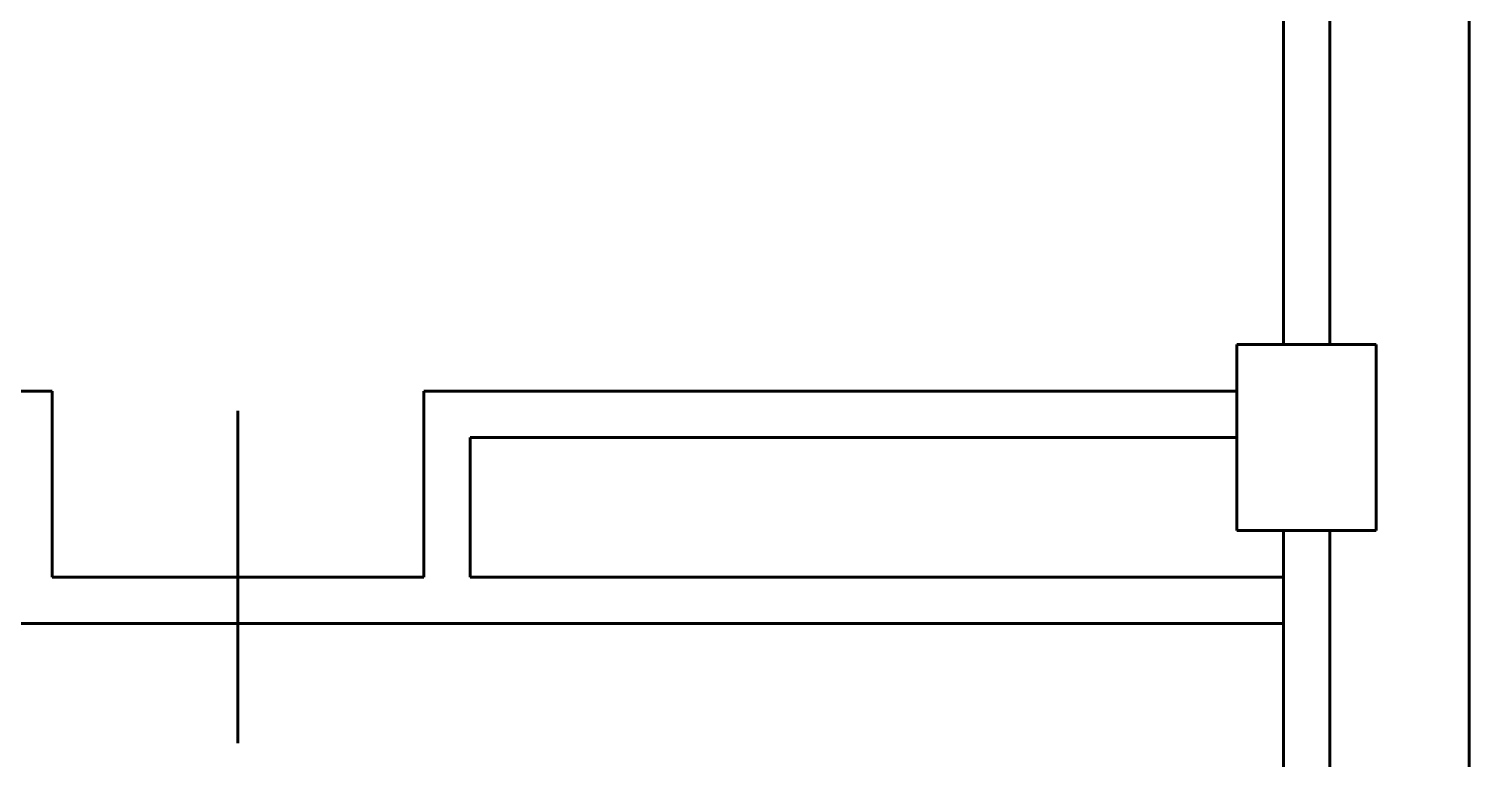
# Model space of a CAD drawing. Extents: x 0 to 297, y 0 to 292.
# Drawn here: x 232.85 to 248.35, y 89.65 to 97.5 of the extents above; entities that cross this region are included whole.
import ezdxf

# ---------------------------------------------------------------- set-up
doc = ezdxf.new("R2010")
doc.units = 0
doc.header["$MEASUREMENT"] = 0
doc.linetypes.add('K5LT_BASIC', pattern=[0])
doc.layers.add('Системный слой', color=7, linetype='Continuous')

# ---------------------------------------------------------------- blocks, each defined once
blk = doc.blocks.new('*U')
at = {"layer": 'Системный слой', "linetype": 'K5LT_BASIC', "lineweight": 60}
for p, q in [((245.85, 94.106), (245.85, 92.106)), ((247.35, 94.106), (245.85, 94.106)), ((247.35, 92.106), (247.35, 94.106)), ((245.85, 92.106), (247.35, 92.106))]:
    blk.add_line(p, q, dxfattribs=at)

msp = doc.modelspace()

# ---------------------------------------------------------------- linework, layer by layer
at = {"layer": 'Системный слой', "linetype": 'K5LT_BASIC', "lineweight": 60}
for p, q in [((248.35, 69.606), (248.35, 146.606)), ((246.35, 94.106), (246.35, 99.606)), ((246.85, 99.606), (246.85, 94.106)), ((245.85, 94.106), (247.35, 94.106)), ((245.85, 94.106), (245.85, 92.106)), ((245.85, 92.106), (245.85, 94.106)), ((245.85, 94.106), (247.35, 94.106)), ((245.85, 94.106), (245.85, 92.106)), ((245.85, 94.106), (245.85, 92.106)), ((247.35, 94.106), (246.35, 94.106)), ((247.35, 94.106), (247.35, 92.106)), ((247.35, 92.106), (247.35, 94.106)), ((225.094, 93.612), (233.1, 93.606)), ((233.1, 93.606), (233.1, 91.606)), ((237.1, 93.606), (241.1, 93.606)), ((237.1, 93.606), (237.1, 91.606)), ((241.1, 93.606), (245.85, 93.606)), ((235.1, 93.392), (235.1, 89.82)), ((247.35, 93.356), (247.35, 92.606)), ((237.6, 93.106), (237.6, 91.606)), ((240.6, 93.106), (237.6, 93.106)), ((240.6, 93.106), (245.85, 93.106)), ((247.35, 92.106), (245.85, 92.106)), ((245.85, 92.106), (247.35, 92.106)), ((246.35, 86.606), (246.35, 92.106)), ((246.85, 92.106), (246.85, 86.606)), ((233.1, 91.606), (237.1, 91.606)), ((240.6, 91.606), (237.6, 91.606)), ((246.35, 91.606), (237.6, 91.606)), ((241.1, 91.606), (246.35, 91.606)), ((246.35, 91.106), (174.6, 91.106)), ((222.6, 91.106), (246.35, 91.106)), ((246.35, 91.106), (222.6, 91.106))]:
    msp.add_line(p, q, dxfattribs=at)

# ---------------------------------------------------------------- block references
at = {"layer": 'Системный слой'}
msp.add_blockref('*U', (0, 0), dxfattribs=at)
msp.add_blockref('*U', (0, 0), dxfattribs=at)
msp.add_blockref('*U', (0, 0), dxfattribs=at)
msp.add_blockref('*U', (0, 0), dxfattribs=at)
msp.add_blockref('*U', (0, 0), dxfattribs=at)
msp.add_blockref('*U', (0, 0), dxfattribs=at)
msp.add_blockref('*U', (0, 0), dxfattribs=at)
msp.add_blockref('*U', (0, 0), dxfattribs=at)
msp.add_blockref('*U', (0, 0), dxfattribs=at)
msp.add_blockref('*U', (0, 0), dxfattribs=at)
msp.add_blockref('*U', (0, 0), dxfattribs=at)
msp.add_blockref('*U', (0, 0), dxfattribs=at)
msp.add_blockref('*U', (0, 0), dxfattribs=at)
msp.add_blockref('*U', (0, 0), dxfattribs=at)
msp.add_blockref('*U', (0, 0), dxfattribs=at)
msp.add_blockref('*U', (0, 0), dxfattribs=at)
msp.add_blockref('*U', (0, 0), dxfattribs=at)
msp.add_blockref('*U', (0, 0), dxfattribs=at)
msp.add_blockref('*U', (0, 0), dxfattribs=at)
msp.add_blockref('*U', (0, 0), dxfattribs=at)
msp.add_blockref('*U', (0, 0), dxfattribs=at)
msp.add_blockref('*U', (0, 0), dxfattribs=at)
msp.add_blockref('*U', (0, 0), dxfattribs=at)
msp.add_blockref('*U', (0, 0), dxfattribs=at)
msp.add_blockref('*U', (0, 0), dxfattribs=at)
msp.add_blockref('*U', (0, 0), dxfattribs=at)
msp.add_blockref('*U', (0, 0), dxfattribs=at)
msp.add_blockref('*U', (0, 0), dxfattribs=at)
msp.add_blockref('*U', (0, 0), dxfattribs=at)
msp.add_blockref('*U', (0, 0), dxfattribs=at)
msp.add_blockref('*U', (0, 0), dxfattribs=at)
msp.add_blockref('*U', (0, 0), dxfattribs=at)
msp.add_blockref('*U', (0, 0), dxfattribs=at)
msp.add_blockref('*U', (0, 0), dxfattribs=at)
msp.add_blockref('*U', (0, 0), dxfattribs=at)
msp.add_blockref('*U', (0, 0), dxfattribs=at)
msp.add_blockref('*U', (0, 0), dxfattribs=at)
msp.add_blockref('*U', (0, 0), dxfattribs=at)
msp.add_blockref('*U', (0, 0), dxfattribs=at)
msp.add_blockref('*U', (0, 0), dxfattribs=at)
msp.add_blockref('*U', (0, 0), dxfattribs=at)
msp.add_blockref('*U', (0, 0), dxfattribs=at)
msp.add_blockref('*U', (0, 0), dxfattribs=at)
msp.add_blockref('*U', (0, 0), dxfattribs=at)
msp.add_blockref('*U', (0, 0), dxfattribs=at)
msp.add_blockref('*U', (0, 0), dxfattribs=at)
msp.add_blockref('*U', (0, 0), dxfattribs=at)
msp.add_blockref('*U', (0, 0), dxfattribs=at)
msp.add_blockref('*U', (0, 0), dxfattribs=at)
msp.add_blockref('*U', (0, 0), dxfattribs=at)
msp.add_blockref('*U', (0, 0), dxfattribs=at)
msp.add_blockref('*U', (0, 0), dxfattribs=at)
msp.add_blockref('*U', (0, 0), dxfattribs=at)
msp.add_blockref('*U', (0, 0), dxfattribs=at)
msp.add_blockref('*U', (0, 0), dxfattribs=at)
msp.add_blockref('*U', (0, 0), dxfattribs=at)
msp.add_blockref('*U', (0, 0), dxfattribs=at)
msp.add_blockref('*U', (0, 0), dxfattribs=at)
msp.add_blockref('*U', (0, 0), dxfattribs=at)
msp.add_blockref('*U', (0, 0), dxfattribs=at)
msp.add_blockref('*U', (0, 0), dxfattribs=at)
msp.add_blockref('*U', (0, 0), dxfattribs=at)
msp.add_blockref('*U', (0, 0), dxfattribs=at)
msp.add_blockref('*U', (0, 0), dxfattribs=at)
msp.add_blockref('*U', (0, 0), dxfattribs=at)
msp.add_blockref('*U', (0, 0), dxfattribs=at)
msp.add_blockref('*U', (0, 0), dxfattribs=at)
msp.add_blockref('*U', (0, 0), dxfattribs=at)
msp.add_blockref('*U', (0, 0), dxfattribs=at)
msp.add_blockref('*U', (0, 0), dxfattribs=at)
msp.add_blockref('*U', (0, 0), dxfattribs=at)
msp.add_blockref('*U', (0, 0), dxfattribs=at)
msp.add_blockref('*U', (0, 0), dxfattribs=at)
msp.add_blockref('*U', (0, 0), dxfattribs=at)
msp.add_blockref('*U', (0, 0), dxfattribs=at)
msp.add_blockref('*U', (0, 0), dxfattribs=at)
msp.add_blockref('*U', (0, 0), dxfattribs=at)
msp.add_blockref('*U', (0, 0), dxfattribs=at)
msp.add_blockref('*U', (0, 0), dxfattribs=at)
msp.add_blockref('*U', (0, 0), dxfattribs=at)
msp.add_blockref('*U', (0, 0), dxfattribs=at)
msp.add_blockref('*U', (0, 0), dxfattribs=at)
msp.add_blockref('*U', (0, 0), dxfattribs=at)
msp.add_blockref('*U', (0, 0), dxfattribs=at)
msp.add_blockref('*U', (0, 0), dxfattribs=at)
msp.add_blockref('*U', (0, 0), dxfattribs=at)
msp.add_blockref('*U', (0, 0), dxfattribs=at)
msp.add_blockref('*U', (0, 0), dxfattribs=at)
msp.add_blockref('*U', (0, 0), dxfattribs=at)
msp.add_blockref('*U', (0, 0), dxfattribs=at)
msp.add_blockref('*U', (0, 0), dxfattribs=at)
msp.add_blockref('*U', (0, 0), dxfattribs=at)
msp.add_blockref('*U', (0, 0), dxfattribs=at)
msp.add_blockref('*U', (0, 0), dxfattribs=at)
msp.add_blockref('*U', (0, 0), dxfattribs=at)
msp.add_blockref('*U', (0, 0), dxfattribs=at)
msp.add_blockref('*U', (0, 0), dxfattribs=at)
msp.add_blockref('*U', (0, 0), dxfattribs=at)
msp.add_blockref('*U', (0, 0), dxfattribs=at)
msp.add_blockref('*U', (0, 0), dxfattribs=at)
msp.add_blockref('*U', (0, 0), dxfattribs=at)
msp.add_blockref('*U', (0, 0), dxfattribs=at)
msp.add_blockref('*U', (0, 0), dxfattribs=at)
msp.add_blockref('*U', (0, 0), dxfattribs=at)
msp.add_blockref('*U', (0, 0), dxfattribs=at)
msp.add_blockref('*U', (0, 0), dxfattribs=at)
msp.add_blockref('*U', (0, 0), dxfattribs=at)
msp.add_blockref('*U', (0, 0), dxfattribs=at)
msp.add_blockref('*U', (0, 0), dxfattribs=at)
msp.add_blockref('*U', (0, 0), dxfattribs=at)
msp.add_blockref('*U', (0, 0), dxfattribs=at)
msp.add_blockref('*U', (0, 0), dxfattribs=at)
msp.add_blockref('*U', (0, 0), dxfattribs=at)
msp.add_blockref('*U', (0, 0), dxfattribs=at)
msp.add_blockref('*U', (0, 0), dxfattribs=at)
msp.add_blockref('*U', (0, 0), dxfattribs=at)
msp.add_blockref('*U', (0, 0), dxfattribs=at)
msp.add_blockref('*U', (0, 0), dxfattribs=at)
msp.add_blockref('*U', (0, 0), dxfattribs=at)
msp.add_blockref('*U', (0, 0), dxfattribs=at)
msp.add_blockref('*U', (0, 0), dxfattribs=at)
msp.add_blockref('*U', (0, 0), dxfattribs=at)
msp.add_blockref('*U', (0, 0), dxfattribs=at)
msp.add_blockref('*U', (0, 0), dxfattribs=at)
msp.add_blockref('*U', (0, 0), dxfattribs=at)
msp.add_blockref('*U', (0, 0), dxfattribs=at)
msp.add_blockref('*U', (0, 0), dxfattribs=at)
msp.add_blockref('*U', (0, 0), dxfattribs=at)
msp.add_blockref('*U', (0, 0), dxfattribs=at)
msp.add_blockref('*U', (0, 0), dxfattribs=at)
msp.add_blockref('*U', (0, 0), dxfattribs=at)
msp.add_blockref('*U', (0, 0), dxfattribs=at)
msp.add_blockref('*U', (0, 0), dxfattribs=at)
msp.add_blockref('*U', (0, 0), dxfattribs=at)
msp.add_blockref('*U', (0, 0), dxfattribs=at)
msp.add_blockref('*U', (0, 0), dxfattribs=at)
msp.add_blockref('*U', (0, 0), dxfattribs=at)
msp.add_blockref('*U', (0, 0), dxfattribs=at)
msp.add_blockref('*U', (0, 0), dxfattribs=at)
msp.add_blockref('*U', (0, 0), dxfattribs=at)
msp.add_blockref('*U', (0, 0), dxfattribs=at)
msp.add_blockref('*U', (0, 0), dxfattribs=at)
msp.add_blockref('*U', (0, 0), dxfattribs=at)
msp.add_blockref('*U', (0, 0), dxfattribs=at)
msp.add_blockref('*U', (0, 0), dxfattribs=at)
msp.add_blockref('*U', (0, 0), dxfattribs=at)
msp.add_blockref('*U', (0, 0), dxfattribs=at)
msp.add_blockref('*U', (0, 0), dxfattribs=at)
msp.add_blockref('*U', (0, 0), dxfattribs=at)
msp.add_blockref('*U', (0, 0), dxfattribs=at)
msp.add_blockref('*U', (0, 0), dxfattribs=at)
msp.add_blockref('*U', (0, 0), dxfattribs=at)
msp.add_blockref('*U', (0, 0), dxfattribs=at)
msp.add_blockref('*U', (0, 0), dxfattribs=at)
msp.add_blockref('*U', (0, 0), dxfattribs=at)
msp.add_blockref('*U', (0, 0), dxfattribs=at)
msp.add_blockref('*U', (0, 0), dxfattribs=at)
msp.add_blockref('*U', (0, 0), dxfattribs=at)
msp.add_blockref('*U', (0, 0), dxfattribs=at)
msp.add_blockref('*U', (0, 0), dxfattribs=at)
msp.add_blockref('*U', (0, 0), dxfattribs=at)
msp.add_blockref('*U', (0, 0), dxfattribs=at)
msp.add_blockref('*U', (0, 0), dxfattribs=at)
msp.add_blockref('*U', (0, 0), dxfattribs=at)
msp.add_blockref('*U', (0, 0), dxfattribs=at)
msp.add_blockref('*U', (0, 0), dxfattribs=at)
msp.add_blockref('*U', (0, 0), dxfattribs=at)
msp.add_blockref('*U', (0, 0), dxfattribs=at)
msp.add_blockref('*U', (0, 0), dxfattribs=at)
msp.add_blockref('*U', (0, 0), dxfattribs=at)
msp.add_blockref('*U', (0, 0), dxfattribs=at)
msp.add_blockref('*U', (0, 0), dxfattribs=at)
msp.add_blockref('*U', (0, 0), dxfattribs=at)
msp.add_blockref('*U', (0, 0), dxfattribs=at)
msp.add_blockref('*U', (0, 0), dxfattribs=at)
msp.add_blockref('*U', (0, 0), dxfattribs=at)
msp.add_blockref('*U', (0, 0), dxfattribs=at)
msp.add_blockref('*U', (0, 0), dxfattribs=at)
msp.add_blockref('*U', (0, 0), dxfattribs=at)
msp.add_blockref('*U', (0, 0), dxfattribs=at)
msp.add_blockref('*U', (0, 0), dxfattribs=at)
msp.add_blockref('*U', (0, 0), dxfattribs=at)
msp.add_blockref('*U', (0, 0), dxfattribs=at)
msp.add_blockref('*U', (0, 0), dxfattribs=at)
msp.add_blockref('*U', (0, 0), dxfattribs=at)
msp.add_blockref('*U', (0, 0), dxfattribs=at)
msp.add_blockref('*U', (0, 0), dxfattribs=at)
msp.add_blockref('*U', (0, 0), dxfattribs=at)
msp.add_blockref('*U', (0, 0), dxfattribs=at)
msp.add_blockref('*U', (0, 0), dxfattribs=at)
msp.add_blockref('*U', (0, 0), dxfattribs=at)
msp.add_blockref('*U', (0, 0), dxfattribs=at)
msp.add_blockref('*U', (0, 0), dxfattribs=at)
msp.add_blockref('*U', (0, 0), dxfattribs=at)
msp.add_blockref('*U', (0, 0), dxfattribs=at)
msp.add_blockref('*U', (0, 0), dxfattribs=at)
msp.add_blockref('*U', (0, 0), dxfattribs=at)
msp.add_blockref('*U', (0, 0), dxfattribs=at)
msp.add_blockref('*U', (0, 0), dxfattribs=at)
msp.add_blockref('*U', (0, 0), dxfattribs=at)
msp.add_blockref('*U', (0, 0), dxfattribs=at)
msp.add_blockref('*U', (0, 0), dxfattribs=at)
msp.add_blockref('*U', (0, 0), dxfattribs=at)
msp.add_blockref('*U', (0, 0), dxfattribs=at)
msp.add_blockref('*U', (0, 0), dxfattribs=at)
msp.add_blockref('*U', (0, 0), dxfattribs=at)
msp.add_blockref('*U', (0, 0), dxfattribs=at)
msp.add_blockref('*U', (0, 0), dxfattribs=at)
msp.add_blockref('*U', (0, 0), dxfattribs=at)
msp.add_blockref('*U', (0, 0), dxfattribs=at)
msp.add_blockref('*U', (0, 0), dxfattribs=at)
msp.add_blockref('*U', (0, 0), dxfattribs=at)
msp.add_blockref('*U', (0, 0), dxfattribs=at)
msp.add_blockref('*U', (0, 0), dxfattribs=at)
msp.add_blockref('*U', (0, 0), dxfattribs=at)
msp.add_blockref('*U', (0, 0), dxfattribs=at)
msp.add_blockref('*U', (0, 0), dxfattribs=at)
msp.add_blockref('*U', (0, 0), dxfattribs=at)
msp.add_blockref('*U', (0, 0), dxfattribs=at)
msp.add_blockref('*U', (0, 0), dxfattribs=at)
msp.add_blockref('*U', (0, 0), dxfattribs=at)
msp.add_blockref('*U', (0, 0), dxfattribs=at)
msp.add_blockref('*U', (0, 0), dxfattribs=at)
msp.add_blockref('*U', (0, 0), dxfattribs=at)
msp.add_blockref('*U', (0, 0), dxfattribs=at)
msp.add_blockref('*U', (0, 0), dxfattribs=at)
msp.add_blockref('*U', (0, 0), dxfattribs=at)
msp.add_blockref('*U', (0, 0), dxfattribs=at)
msp.add_blockref('*U', (0, 0), dxfattribs=at)
msp.add_blockref('*U', (0, 0), dxfattribs=at)
msp.add_blockref('*U', (0, 0), dxfattribs=at)
msp.add_blockref('*U', (0, 0), dxfattribs=at)
msp.add_blockref('*U', (0, 0), dxfattribs=at)
msp.add_blockref('*U', (0, 0), dxfattribs=at)
msp.add_blockref('*U', (0, 0), dxfattribs=at)
msp.add_blockref('*U', (0, 0), dxfattribs=at)
msp.add_blockref('*U', (0, 0), dxfattribs=at)
msp.add_blockref('*U', (0, 0), dxfattribs=at)
msp.add_blockref('*U', (0, 0), dxfattribs=at)
msp.add_blockref('*U', (0, 0), dxfattribs=at)
msp.add_blockref('*U', (0, 0), dxfattribs=at)
msp.add_blockref('*U', (0, 0), dxfattribs=at)
msp.add_blockref('*U', (0, 0), dxfattribs=at)
msp.add_blockref('*U', (0, 0), dxfattribs=at)
msp.add_blockref('*U', (0, 0), dxfattribs=at)
msp.add_blockref('*U', (0, 0), dxfattribs=at)
msp.add_blockref('*U', (0, 0), dxfattribs=at)
msp.add_blockref('*U', (0, 0), dxfattribs=at)
msp.add_blockref('*U', (0, 0), dxfattribs=at)
msp.add_blockref('*U', (0, 0), dxfattribs=at)
msp.add_blockref('*U', (0, 0), dxfattribs=at)
msp.add_blockref('*U', (0, 0), dxfattribs=at)
msp.add_blockref('*U', (0, 0), dxfattribs=at)
msp.add_blockref('*U', (0, 0), dxfattribs=at)
msp.add_blockref('*U', (0, 0), dxfattribs=at)
msp.add_blockref('*U', (0, 0), dxfattribs=at)
msp.add_blockref('*U', (0, 0), dxfattribs=at)
msp.add_blockref('*U', (0, 0), dxfattribs=at)
msp.add_blockref('*U', (0, 0), dxfattribs=at)
msp.add_blockref('*U', (0, 0), dxfattribs=at)
msp.add_blockref('*U', (0, 0), dxfattribs=at)
msp.add_blockref('*U', (0, 0), dxfattribs=at)
msp.add_blockref('*U', (0, 0), dxfattribs=at)
msp.add_blockref('*U', (0, 0), dxfattribs=at)
msp.add_blockref('*U', (0, 0), dxfattribs=at)
msp.add_blockref('*U', (0, 0), dxfattribs=at)
msp.add_blockref('*U', (0, 0), dxfattribs=at)
msp.add_blockref('*U', (0, 0), dxfattribs=at)
msp.add_blockref('*U', (0, 0), dxfattribs=at)
msp.add_blockref('*U', (0, 0), dxfattribs=at)
msp.add_blockref('*U', (0, 0), dxfattribs=at)
msp.add_blockref('*U', (0, 0), dxfattribs=at)
msp.add_blockref('*U', (0, 0), dxfattribs=at)
msp.add_blockref('*U', (0, 0), dxfattribs=at)
msp.add_blockref('*U', (0, 0), dxfattribs=at)
msp.add_blockref('*U', (0, 0), dxfattribs=at)
msp.add_blockref('*U', (0, 0), dxfattribs=at)
msp.add_blockref('*U', (0, 0), dxfattribs=at)
msp.add_blockref('*U', (0, 0), dxfattribs=at)
msp.add_blockref('*U', (0, 0), dxfattribs=at)
msp.add_blockref('*U', (0, 0), dxfattribs=at)
msp.add_blockref('*U', (0, 0), dxfattribs=at)
msp.add_blockref('*U', (0, 0), dxfattribs=at)
msp.add_blockref('*U', (0, 0), dxfattribs=at)
msp.add_blockref('*U', (0, 0), dxfattribs=at)
msp.add_blockref('*U', (0, 0), dxfattribs=at)
msp.add_blockref('*U', (0, 0), dxfattribs=at)
msp.add_blockref('*U', (0, 0), dxfattribs=at)
msp.add_blockref('*U', (0, 0), dxfattribs=at)
msp.add_blockref('*U', (0, 0), dxfattribs=at)
msp.add_blockref('*U', (0, 0), dxfattribs=at)
msp.add_blockref('*U', (0, 0), dxfattribs=at)
msp.add_blockref('*U', (0, 0), dxfattribs=at)
msp.add_blockref('*U', (0, 0), dxfattribs=at)
msp.add_blockref('*U', (0, 0), dxfattribs=at)
msp.add_blockref('*U', (0, 0), dxfattribs=at)
msp.add_blockref('*U', (0, 0), dxfattribs=at)
msp.add_blockref('*U', (0, 0), dxfattribs=at)
msp.add_blockref('*U', (0, 0), dxfattribs=at)
msp.add_blockref('*U', (0, 0), dxfattribs=at)
msp.add_blockref('*U', (0, 0), dxfattribs=at)
msp.add_blockref('*U', (0, 0), dxfattribs=at)
msp.add_blockref('*U', (0, 0), dxfattribs=at)
msp.add_blockref('*U', (0, 0), dxfattribs=at)
msp.add_blockref('*U', (0, 0), dxfattribs=at)

doc.saveas('drawing.dxf')
